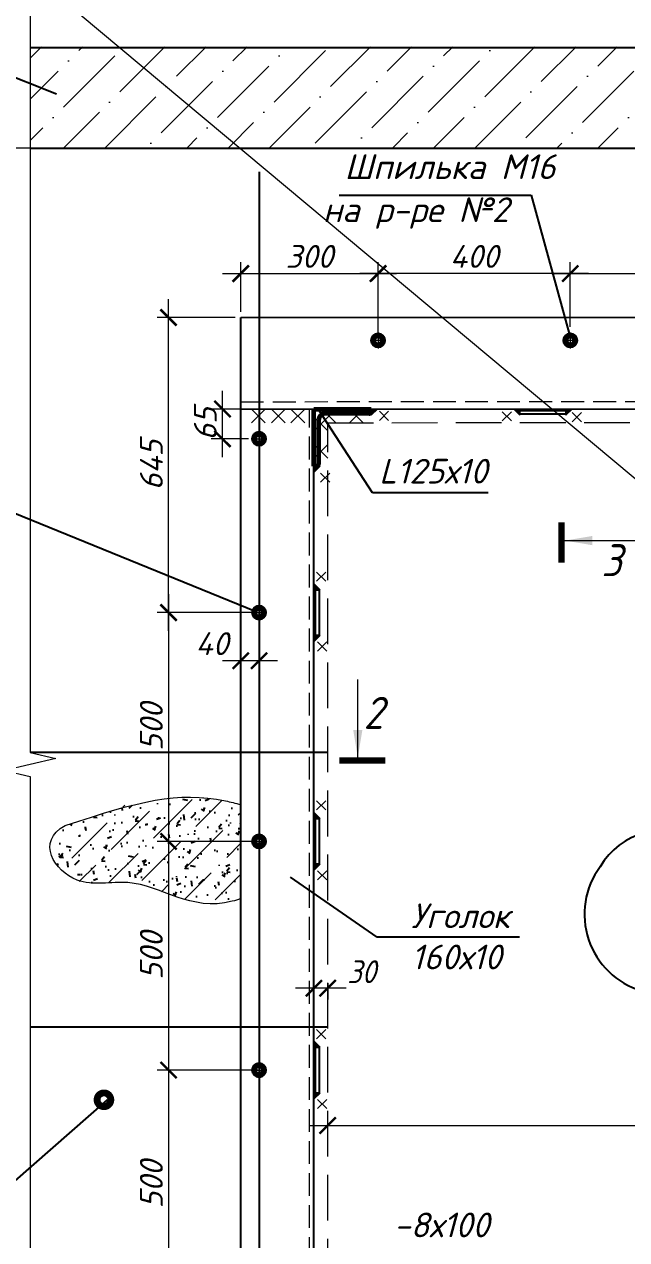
# Model space of a CAD drawing. Header units: millimetres. Extents: x 749182 to 2267578, y 70462 to 311449.
# Drawn here: x 2177544 to 2178860, y 170680 to 173337 of the extents above; entities that cross this region are included whole.
import ezdxf

# ---------------------------------------------------------------- set-up
doc = ezdxf.new("R2010")
doc.units = ezdxf.units.MM
doc.linetypes.add('ГОСТ 2.303 4', pattern=[7, 5, -2, 0])
doc.linetypes.add('осеваяX2', pattern=[4, 2.5, -0.5, 0.5, -0.5])
doc.layers.get('Defpoints').update_dxf_attribs({"color": 255})
for name, color, linetype, lineweight in [('1Стены', 252, 'Continuous', 25), ('монолит', 176, 'Continuous', 50), ('Оси', 165, 'осеваяX2', 13), ('Размер', 7, 'Continuous', 13), ('Размеры КР', 164, 'Continuous', 9), ('сварка', 156, 'Continuous', 9), ('штрих', 8, 'Continuous', 5), ('штриховка кирпич', 42, 'Continuous', 5)]:
    doc.layers.add(name, color=color, linetype=linetype, lineweight=lineweight)
doc.layers.add('CS_UNPLOTTED', color=254, linetype='Continuous', plot=False)
for name, color, linetype in [('металл', 124, 'Continuous'), ('Текст', 7, 'Continuous'), ('Штриховка', 252, 'Continuous')]:
    doc.layers.add(name, color=color, linetype=linetype)
doc.styles.add('GOST 2.304_new', font='isocpeur.ttf', dxfattribs={"width": 0.9, "oblique": 15})
doc.styles.add('М2', font='isocpeui.ttf')
doc.dimstyles.new('SPDS', dxfattribs={"dimscale": 25, "dimtxt": 2.5, "dimasz": 1.77, "dimexe": 1.25, "dimexo": 0.625, "dimtad": 1, "dimdec": 0, "dimrnd": 0.001, "dimtxsty": 'GOST 2.304_new', "dimblk": 'ARCHTICK', "dimcen": 2.5, "dimdle": 2, "dimclrt": 256, "dimazin": 2, "dimtfac": 0.75, "dimtdec": 0, "dimtmove": 1, "dimatfit": 3, "dimfxl": 0, "dimtolj": 1, "dimlwd": 9, "dimlwe": 9, "dimarcsym": 0})
doc.dimstyles.new('SPDS 1_20', dxfattribs={"dimscale": 20, "dimtxt": 2.5, "dimasz": 1.77, "dimexe": 1.25, "dimexo": 0.625, "dimtad": 1, "dimdec": 0, "dimrnd": 0.001, "dimtxsty": 'М2', "dimblk": 'ARCHTICK', "dimcen": 2.5, "dimdle": 2, "dimclrt": 256, "dimadec": 0, "dimazin": 2, "dimtfac": 0.75, "dimtdec": 0, "dimtmove": 1, "dimatfit": 3, "dimfxl": 0, "dimtolj": 1, "dimlwd": 9, "dimlwe": 9, "dimarcsym": 0})

# ---------------------------------------------------------------- blocks, each defined once
blk = doc.blocks.new('_ArchTick')
at = {"color": 0, "linetype": 'ByBlock', "const_width": 0.15}
blk.add_lwpolyline([(-0.5, -0.5), (0.5, 0.5)], dxfattribs=at)
blk = doc.blocks.new('*D1271')
at = {"layer": 'Defpoints', "color": 0, "lineweight": 20, "ltscale": 20, "transparency": 16777216}
for p in [(2178177, 171253.4), (2178207, 171253.4), (2178177, 171229.8)]:
    blk.add_point(p, dxfattribs=at)
at = {"layer": 'Размер', "color": 0, "lineweight": 9, "ltscale": 20, "transparency": 16777216}
for p, q in [((2178247, 171229.8), (2178137, 171229.8)), ((2178177, 171240.9), (2178177, 171204.8)), ((2178207, 171240.9), (2178207, 171204.8))]:
    blk.add_line(p, q, dxfattribs=at)
at = {"layer": 'Размер', "color": 0, "lineweight": 9, "ltscale": 20, "transparency": 16777216, "xscale": 35.4, "yscale": 35.4, "zscale": 35.4}
for p, rotation in [((2178177, 171229.8), 179.9999999995553), ((2178207, 171229.8), 359.9999999995553)]:
    blk.add_blockref('_ArchTick', p, dxfattribs=dict(at, rotation=rotation))
at = {"layer": 'Размер', "ltscale": 20, "transparency": 16777216, "insert": (2178280.9, 171265.9), "char_height": 50, "attachment_point": 5, "style": 'GOST 2.304_new'}
blk.add_mtext('\\A1;30', dxfattribs=at)
blk = doc.blocks.new('*D1273')
at = {"layer": 'CS_UNPLOTTED', "color": 0, "lineweight": 9, "ltscale": 20, "transparency": 16777216}
for p, q in [((2177161.2, 173105.8), (2177161.2, 170025.8)), ((2177734.8, 173065.8), (2177136.2, 173065.8)), ((2177734.8, 170065.8), (2177136.2, 170065.8))]:
    blk.add_line(p, q, dxfattribs=at)
at = {"layer": 'Defpoints', "color": 0, "lineweight": 20, "ltscale": 20, "transparency": 16777216}
for p in [(2177747.3, 173065.8), (2177161.2, 170065.8), (2177747.3, 170065.8)]:
    blk.add_point(p, dxfattribs=at)
at = {"layer": 'CS_UNPLOTTED', "color": 0, "lineweight": 9, "ltscale": 20, "transparency": 16777216, "xscale": 35.4, "yscale": 35.4, "zscale": 35.4}
for p, rotation in [((2177161.2, 173065.8), 90), ((2177161.2, 170065.8), 270)]:
    blk.add_blockref('_ArchTick', p, dxfattribs=dict(at, rotation=rotation))
at = {"layer": 'CS_UNPLOTTED', "ltscale": 20, "transparency": 16777216, "insert": (2177123.7, 171565.8), "char_height": 50, "attachment_point": 5, "rotation": 90, "style": 'GOST 2.304_new'}
blk.add_mtext('\\A1;3000', dxfattribs=at)
blk = doc.blocks.new('м16')
at = {"layer": 'металл', "lineweight": 30, "ltscale": 20}
for p, q in [((-11, 6.4), (0, 12.7)), ((-11, -6.4), (-11, 6.4)), ((0, 12.7), (11, 6.4)), ((11, 6.4), (11, -6.4)), ((0, -12.7), (-11, -6.4)), ((11, -6.4), (0, -12.7))]:
    blk.add_line(p, q, dxfattribs=at)
blk.add_circle((0, 0), 15, dxfattribs=at)
for radius, start, end in [(10.4, 0, 180), (10.4, 180, 0), (6.92, 0, 180), (6.92, 180, 0)]:
    blk.add_arc((0, 0), radius, start, end, dxfattribs=at)
at = {"layer": 'металл', "linetype": 'Continuous', "lineweight": 25, "ltscale": 20}
blk.add_arc((0, 0), 8, 255, 165, dxfattribs=at)
at = {"layer": 'Оси', "ltscale": 20}
for p, q in [((17, 0), (-17.3, 0)), ((0, 17.3), (0, -17.3))]:
    blk.add_line(p, q, dxfattribs=at)
blk = doc.blocks.new('свар')
at = {"layer": 'сварка', "color": 0, "linetype": 'Continuous', "ltscale": 10}
for p, q in [((10, 10), (-10, -10)), ((-10, 10), (10, -10))]:
    blk.add_line(p, q, dxfattribs=at)
blk = doc.blocks.new('*D1274')
at = {"color": 0, "lineweight": 9, "ltscale": 20, "transparency": 16777216}
for p, q in [((2177859.3, 172090.8), (2177859.3, 171510.8)), ((2178054.5, 172050.8), (2177834.3, 172050.8)), ((2178054.5, 171550.8), (2177834.3, 171550.8))]:
    blk.add_line(p, q, dxfattribs=at)
at = {"layer": 'Defpoints', "color": 0, "lineweight": 20, "ltscale": 20, "transparency": 16777216}
for p in [(2178067, 172050.8), (2177859.3, 171550.8), (2178067, 171550.8)]:
    blk.add_point(p, dxfattribs=at)
at = {"color": 0, "lineweight": 9, "ltscale": 20, "transparency": 16777216, "xscale": 35.4, "yscale": 35.4, "zscale": 35.4}
for p, rotation in [((2177859.3, 172050.8), 90), ((2177859.3, 171550.8), 270)]:
    blk.add_blockref('_ArchTick', p, dxfattribs=dict(at, rotation=rotation))
at = {"ltscale": 20, "transparency": 16777216, "insert": (2177821.8, 171800.8), "char_height": 50, "attachment_point": 5, "rotation": 90, "style": 'М2'}
blk.add_mtext('\\A1;500', dxfattribs=at)
blk = doc.blocks.new('*D1275')
at = {"color": 0, "lineweight": 9, "ltscale": 20, "transparency": 16777216}
for p, q in [((2177859.3, 171590.8), (2177859.3, 171010.8)), ((2178054.5, 171550.8), (2177834.3, 171550.8)), ((2178054.5, 171050.8), (2177834.3, 171050.8))]:
    blk.add_line(p, q, dxfattribs=at)
at = {"layer": 'Defpoints', "color": 0, "lineweight": 20, "ltscale": 20, "transparency": 16777216}
for p in [(2178067, 171550.8), (2177859.3, 171050.8), (2178067, 171050.8)]:
    blk.add_point(p, dxfattribs=at)
at = {"color": 0, "lineweight": 9, "ltscale": 20, "transparency": 16777216, "xscale": 35.4, "yscale": 35.4, "zscale": 35.4}
for p, rotation in [((2177859.3, 171550.8), 90), ((2177859.3, 171050.8), 270)]:
    blk.add_blockref('_ArchTick', p, dxfattribs=dict(at, rotation=rotation))
at = {"ltscale": 20, "transparency": 16777216, "insert": (2177821.8, 171300.8), "char_height": 50, "attachment_point": 5, "rotation": 90, "style": 'М2'}
blk.add_mtext('\\A1;500', dxfattribs=at)
blk = doc.blocks.new('*D1276')
at = {"color": 0, "lineweight": 9, "ltscale": 20, "transparency": 16777216}
for p, q in [((2177859.3, 171090.8), (2177859.3, 170510.9)), ((2178054.5, 171050.8), (2177834.3, 171050.8)), ((2178054.5, 170550.9), (2177834.3, 170550.9))]:
    blk.add_line(p, q, dxfattribs=at)
at = {"layer": 'Defpoints', "color": 0, "lineweight": 20, "ltscale": 20, "transparency": 16777216}
for p in [(2178067, 171050.8), (2177859.3, 170550.9), (2178067, 170550.9)]:
    blk.add_point(p, dxfattribs=at)
at = {"color": 0, "lineweight": 9, "ltscale": 20, "transparency": 16777216, "xscale": 35.4, "yscale": 35.4, "zscale": 35.4}
for p, rotation in [((2177859.3, 171050.8), 90), ((2177859.3, 170550.9), 270)]:
    blk.add_blockref('_ArchTick', p, dxfattribs=dict(at, rotation=rotation))
at = {"ltscale": 20, "transparency": 16777216, "insert": (2177821.8, 170800.8), "char_height": 50, "attachment_point": 5, "rotation": 90, "style": 'М2'}
blk.add_mtext('\\A1;500', dxfattribs=at)
blk = doc.blocks.new('*D1277')
at = {"layer": 'Defpoints', "color": 0, "lineweight": 20, "ltscale": 20, "transparency": 16777216}
for p in [(2178017, 172036), (2178057, 172033.8), (2178017, 171945.5)]:
    blk.add_point(p, dxfattribs=at)
at = {"layer": 'Размер', "color": 0, "lineweight": 9, "ltscale": 20, "transparency": 16777216}
for p, q in [((2178017, 172023.5), (2178017, 171920.5)), ((2178057, 172021.3), (2178057, 171920.5)), ((2178097, 171945.5), (2177977, 171945.5))]:
    blk.add_line(p, q, dxfattribs=at)
at = {"layer": 'Размер', "color": 0, "lineweight": 9, "ltscale": 20, "transparency": 16777216, "xscale": 35.4, "yscale": 35.4, "zscale": 35.4, "rotation": 180}
blk.add_blockref('_ArchTick', (2178017, 171945.5), dxfattribs=at)
at = {"layer": 'Размер', "color": 0, "lineweight": 9, "ltscale": 20, "transparency": 16777216, "xscale": 35.4, "yscale": 35.4, "zscale": 35.4}
blk.add_blockref('_ArchTick', (2178057, 171945.5), dxfattribs=at)
at = {"layer": 'Размер', "ltscale": 20, "transparency": 16777216, "insert": (2177954.1, 171983), "char_height": 50, "attachment_point": 5, "style": 'М2'}
blk.add_mtext('\\A1;40', dxfattribs=at)
blk = doc.blocks.new('*D1285')
at = {"color": 0, "lineweight": 9, "ltscale": 20, "transparency": 16777216}
for p, q in [((2178017, 172708.3), (2178017, 172816.9)), ((2178317, 172658.3), (2178317, 172816.9)), ((2177977, 172791.9), (2178357, 172791.9))]:
    blk.add_line(p, q, dxfattribs=at)
at = {"layer": 'Defpoints', "color": 0, "lineweight": 20, "ltscale": 20, "transparency": 16777216}
for p in [(2178317, 172791.9), (2178017, 172695.8), (2178317, 172645.8)]:
    blk.add_point(p, dxfattribs=at)
at = {"color": 0, "lineweight": 9, "ltscale": 20, "transparency": 16777216, "xscale": 35.4, "yscale": 35.4, "zscale": 35.4, "rotation": 180}
blk.add_blockref('_ArchTick', (2178017, 172791.9), dxfattribs=at)
at = {"color": 0, "lineweight": 9, "ltscale": 20, "transparency": 16777216, "xscale": 35.4, "yscale": 35.4, "zscale": 35.4}
blk.add_blockref('_ArchTick', (2178317, 172791.9), dxfattribs=at)
at = {"ltscale": 20, "transparency": 16777216, "insert": (2178167, 172829.4), "char_height": 50, "attachment_point": 5, "style": 'М2'}
blk.add_mtext('\\A1;300', dxfattribs=at)
blk = doc.blocks.new('*D1286')
at = {"color": 0, "lineweight": 9, "ltscale": 20, "transparency": 16777216}
for p, q in [((2178317, 172686.2), (2178317, 172816.9)), ((2178737, 172675.5), (2178737, 172816.9)), ((2178777, 172791.9), (2178277, 172791.9))]:
    blk.add_line(p, q, dxfattribs=at)
at = {"layer": 'Defpoints', "color": 0, "lineweight": 20, "ltscale": 20, "transparency": 16777216}
for p in [(2178317, 172791.9), (2178317, 172673.7), (2178737, 172663)]:
    blk.add_point(p, dxfattribs=at)
at = {"color": 0, "lineweight": 9, "ltscale": 20, "transparency": 16777216, "xscale": 35.4, "yscale": 35.4, "zscale": 35.4, "rotation": 180}
blk.add_blockref('_ArchTick', (2178317, 172791.9), dxfattribs=at)
at = {"color": 0, "lineweight": 9, "ltscale": 20, "transparency": 16777216, "xscale": 35.4, "yscale": 35.4, "zscale": 35.4}
blk.add_blockref('_ArchTick', (2178737, 172791.9), dxfattribs=at)
at = {"ltscale": 20, "transparency": 16777216, "insert": (2178527, 172829.4), "char_height": 50, "attachment_point": 5, "style": 'М2'}
blk.add_mtext('\\A1;400', dxfattribs=at)
blk = doc.blocks.new('*D1287')
at = {"color": 0, "lineweight": 9, "ltscale": 20, "transparency": 16777216}
for p, q in [((2177859.3, 172010.9), (2177859.3, 172735.8)), ((2178004.5, 172695.8), (2177834.3, 172695.8)), ((2178044.5, 172050.9), (2177834.3, 172050.9))]:
    blk.add_line(p, q, dxfattribs=at)
at = {"layer": 'Defpoints', "color": 0, "lineweight": 20, "ltscale": 20, "transparency": 16777216}
for p in [(2177859.3, 172695.8), (2178017, 172695.8), (2178057, 172050.9)]:
    blk.add_point(p, dxfattribs=at)
at = {"color": 0, "lineweight": 9, "ltscale": 20, "transparency": 16777216, "xscale": 35.4, "yscale": 35.4, "zscale": 35.4}
for p, rotation in [((2177859.3, 172695.8), 90), ((2177859.3, 172050.9), 270)]:
    blk.add_blockref('_ArchTick', p, dxfattribs=dict(at, rotation=rotation))
at = {"ltscale": 20, "transparency": 16777216, "insert": (2177821.8, 172373.3), "char_height": 50, "attachment_point": 5, "rotation": 90, "style": 'М2'}
blk.add_mtext('\\A1;645', dxfattribs=at)
blk = doc.blocks.new('*D1280')
at = {"color": 0, "lineweight": 9, "ltscale": 20, "transparency": 16777216}
for p, q in [((2178207, 170894.5), (2178207, 170954.7)), ((2180021.9, 170878.6), (2180021.9, 170954.7)), ((2178167, 170929.7), (2180061.9, 170929.7))]:
    blk.add_line(p, q, dxfattribs=at)
at = {"layer": 'Defpoints', "color": 0, "lineweight": 20, "ltscale": 20, "transparency": 16777216}
for p in [(2180021.9, 170929.7), (2178207, 170882), (2180021.9, 170866.1)]:
    blk.add_point(p, dxfattribs=at)
at = {"color": 0, "lineweight": 9, "ltscale": 20, "transparency": 16777216, "xscale": 35.4, "yscale": 35.4, "zscale": 35.4, "rotation": 180}
blk.add_blockref('_ArchTick', (2178207, 170929.7), dxfattribs=at)
at = {"color": 0, "lineweight": 9, "ltscale": 20, "transparency": 16777216, "xscale": 35.4, "yscale": 35.4, "zscale": 35.4}
blk.add_blockref('_ArchTick', (2180021.9, 170929.7), dxfattribs=at)
at = {"ltscale": 20, "transparency": 16777216, "insert": (2179324.5, 170933.5), "char_height": 50, "width": 743.323, "attachment_point": 5, "style": 'М2'}
blk.add_mtext('\\A1;1815*\\P(уточнять по АР)', dxfattribs=at)
blk = doc.blocks.new('*D1308')
at = {"layer": 'Defpoints', "color": 0, "lineweight": 20, "ltscale": 100, "transparency": 16777216}
for p in [(2179117.5, 172791.9), (2178737, 172746.2), (2179117.5, 172663.4)]:
    blk.add_point(p, dxfattribs=at)
at = {"layer": 'Размер', "color": 0, "lineweight": 9, "ltscale": 100, "transparency": 16777216}
for p, q in [((2178737, 172758.7), (2178737, 172816.9)), ((2179117.5, 172675.9), (2179117.5, 172816.9)), ((2178697, 172791.9), (2179157.5, 172791.9))]:
    blk.add_line(p, q, dxfattribs=at)
at = {"layer": 'Размер', "color": 0, "lineweight": 9, "ltscale": 100, "transparency": 16777216, "xscale": 35.4, "yscale": 35.4, "zscale": 35.4, "rotation": 180}
blk.add_blockref('_ArchTick', (2178737, 172791.9), dxfattribs=at)
at = {"layer": 'Размер', "color": 0, "lineweight": 9, "ltscale": 100, "transparency": 16777216, "xscale": 35.4, "yscale": 35.4, "zscale": 35.4}
blk.add_blockref('_ArchTick', (2179117.5, 172791.9), dxfattribs=at)
at = {"layer": 'Размер', "ltscale": 100, "transparency": 16777216, "insert": (2178927.3, 172829.4), "char_height": 50, "attachment_point": 5, "style": 'М2'}
blk.add_mtext('\\A1;380', dxfattribs=at)
blk = doc.blocks.new('*D1327')
at = {"layer": 'Defpoints', "color": 0, "lineweight": 20, "ltscale": 100, "transparency": 16777216}
for p in [(2177977.1, 172495.8), (2178046.5, 172495.8), (2178046.6, 172430.6)]:
    blk.add_point(p, dxfattribs=at)
at = {"layer": 'Размер', "color": 0, "lineweight": 9, "ltscale": 100, "transparency": 16777216}
for p, q in [((2177977.1, 172390.6), (2177977.1, 172535.8)), ((2178034, 172495.8), (2177952.1, 172495.8)), ((2178034.1, 172430.6), (2177952.1, 172430.6))]:
    blk.add_line(p, q, dxfattribs=at)
at = {"layer": 'Размер', "color": 0, "lineweight": 9, "ltscale": 100, "transparency": 16777216, "xscale": 35.4, "yscale": 35.4, "zscale": 35.4}
for p, rotation in [((2177977.1, 172495.8), 90), ((2177977.1, 172430.6), 270)]:
    blk.add_blockref('_ArchTick', p, dxfattribs=dict(at, rotation=rotation))
at = {"layer": 'Размер', "ltscale": 100, "transparency": 16777216, "insert": (2177939.6, 172463.2), "char_height": 50, "attachment_point": 5, "rotation": 90, "style": 'М2'}
blk.add_mtext('\\A1;65', dxfattribs=at)

msp = doc.modelspace()

# ---------------------------------------------------------------- hatches: boundary and pattern name
at = {"layer": 'сварка', "linetype": 'Continuous', "ltscale": 5}
for points in [[(2178302.0433, 172495.7576), (2178302.0433, 172482.1142), (2178315.6867, 172495.7576)], [(2178626.9455, 172495.7576), (2178613.3021, 172495.7576), (2178626.9455, 172482.1142)], [(2178727.1411, 172495.7576), (2178740.7845, 172495.7576), (2178727.1411, 172482.1142)], [(2178177.0433, 172370.7576), (2178190.6867, 172370.7576), (2178177.0433, 172357.1142)], [(2178177.0433, 172100.8554), (2178177.0433, 172114.4989), (2178190.6867, 172100.8554)], [(2178177.0433, 172000.6598), (2178177.0433, 171987.0164), (2178190.6867, 172000.6598)], [(2178177.0433, 171600.8554), (2178177.0433, 171614.4989), (2178190.6867, 171600.8554)], [(2178177.0433, 171500.6598), (2178177.0433, 171487.0164), (2178190.6867, 171500.6598)], [(2178177.0433, 171100.8554), (2178177.0433, 171114.4989), (2178190.6867, 171100.8554)], [(2178177.0433, 171000.6598), (2178177.0433, 170987.0164), (2178190.6867, 171000.6598)]]:
    msp.add_hatch(color=0, dxfattribs=at).paths.add_polyline_path(points, flags=0)
at = {"layer": 'штрих', "ltscale": 15}
h = msp.add_hatch(dxfattribs=at)
h.set_pattern_fill('ANSI36', color=256, scale=20)
h.set_pattern_definition([(45, (-39664661.56, -1362333.524), (33.67596045, 123.47852166), [158.75, -31.75, 0, -31.75])])
h.paths.add_polyline_path([(2177556.9899, 173287.7627), (2177556.9899, 173067.7627), (2183305.3158, 173067.7627), (2183305.3158, 173287.7627)])
at = {"layer": 'Штриховка', "ltscale": 100}
h = msp.add_hatch(dxfattribs=at)
h.set_pattern_fill('AR-CONC', scale=0.5)
h.set_pattern_definition([(50, (-39640793.715, -1346447.19), (91.0923345, -7.96954277), [9.525, -104.775]), (355, (-39640793.715, -1346447.19), (-17.62171071, 95.52842262), [7.62, -83.82029209]), (100.4514447, (-39640786.12, -1346447.85), (73.47062355, 87.55887596), [8.0950044, -89.0451223]), (46.1842, (-39640793.71, -1346421.79), (135.53952045, -21.02116397), [14.2875, -157.1625]), (96.6355576, (-39640782.42, -1346423.54), (118.70206703, 123.7130623), [12.14251157, -133.5678041]), (351.18415117, (-39640793.71, -1346421.79), (118.70206703, 123.7130623), [11.42998353, -125.72986596]), (21, (-39640781.015, -1346428.14), (75.80719563, -51.1325991), [9.525, -104.775]), (326, (-39640781.015, -1346428.14), (30.90101417, 92.09398306), [7.62, -83.82]), (71.451445, (-39640774.7, -1346432.4), (106.70820964, 40.96138444), [8.0950044, -89.0449688]), (37.5, (-39640793.715, -1346447.19), (1.544301625, 42.277519437), [0, -82.804, 0, -85.09, 0, -84.1375]), (7.5, (-39640793.715, -1346447.19), (33.409831255, 50.09028741), [0, -48.514, 0, -80.899, 0, -32.0675]), (327.5, (-39640822.036, -1346447.19), (67.795297583, -2.864371996), [0, -31.75, 0, -99.06, 0, -131.445]), (317.5, (-39640834.736, -1346447.19), (74.06459069, 12.71324552), [0, -41.275, 0, -65.786, 0, -93.345])])
edge = h.paths.add_edge_path()
edge.add_spline(control_points=[(2178017.0433, 171631.236), (2178005.8672, 171634.3938), (2177886.7805, 171663.1263), (2177795.9048, 171638.9292), (2177633.6155, 171585.5174)], knot_values=[0, 0, 0, 0, 28.268924197, 299.190779204, 299.190779204, 299.190779204, 299.190779204], degree=3, periodic=0)
edge.add_spline(control_points=[(2177633.6155, 171585.5174), (2177568.6843, 171551.0575), (2177640.1059, 171437.7532), (2177811.3631, 171484.882), (2177911.7521, 171392.0181), (2178010.7966, 171423.2983), (2178017.0433, 171425.583)], knot_values=[624.98540237, 624.98540237, 624.98540237, 624.98540237, 809.346712456, 941.672141688, 1203.71855065, 1221.227201709, 1221.227201709, 1221.227201709, 1221.227201709], degree=3, periodic=0)
edge.add_line((2178017.0433, 171425.583), (2178017.0433, 171631.236))
at = {"layer": 'штриховка кирпич', "ltscale": 20}
h = msp.add_hatch(dxfattribs=at)
h.set_pattern_fill('ANSI36', color=0, scale=15)
h.set_pattern_definition([(45, (1404239.04, 523421.166), (25.2569703, 92.6088912), [119.0625, -23.8125, 0, -23.8125])])
edge = h.paths.add_edge_path()
edge.add_spline(control_points=[(2178017.0433, 171631.236), (2178005.8672, 171634.3938), (2177886.7805, 171663.1263), (2177795.9048, 171638.9292), (2177713.6155, 171617.0184)], knot_values=[0, 0, 0, 0, 28.268924197, 299.190779204, 299.190779204, 299.190779204, 299.190779204], degree=3, periodic=0)
edge.add_spline(control_points=[(2177713.6155, 171617.0184), (2177648.6843, 171551.0575), (2177616.066, 171437.7532), (2177811.3631, 171484.882), (2177911.7521, 171392.0181), (2178010.7966, 171423.2983), (2178017.0433, 171425.583)], knot_values=[624.98540237, 624.98540237, 624.98540237, 624.98540237, 809.346712456, 941.672141688, 1203.71855065, 1221.227201709, 1221.227201709, 1221.227201709, 1221.227201709], degree=3, periodic=0)
edge.add_line((2178017.0433, 171425.583), (2178017.0433, 171631.236))

# ---------------------------------------------------------------- linework, layer by layer
at = {"ltscale": 100}
for p, q in [((2177614.1875, 173183.9652), (2177445.0872, 173251.1932)), ((2178232.1244, 172963.3711), (2178651.2144, 172963.3711)), ((2178651.2144, 172963.3711), (2178737.0433, 172652.6756)), ((2178305.172, 172312.8259), (2178188.8584, 172490.7754)), ((2178557.3617, 172312.8259), (2178305.172, 172312.8259)), ((2177500.2492, 172277.7328), (2178050.6371, 172053.3691)), ((2177476.7496, 170767.6091), (2177725.6647, 170985.948))]:
    msp.add_line(p, q, dxfattribs=at)
at = {"ltscale": 20}
msp.add_line((2178315.0361, 171341.1372), (2178125.9922, 171472.4322), dxfattribs=at)
at = {"color": 0, "ltscale": 20}
msp.add_lwpolyline([(2178626.3196, 171341.1372), (2178315.0361, 171341.1372)], dxfattribs=at)
at = {"layer": '1Стены', "color": 0, "linetype": 'ГОСТ 2.303 4', "lineweight": 13, "ltscale": 10}
for p, q in [((2178017.0433, 172511.7576), (2180211.8799, 172513.7627)), ((2178167.0433, 170005.7576), (2178167.0433, 172495.7576))]:
    msp.add_line(p, q, dxfattribs=at)
at = {"layer": '1Стены', "color": 0, "linetype": 'ГОСТ 2.303 4', "lineweight": 13, "ltscale": 20}
for p, q in [((2178207.0433, 172465.7576), (2180021.8799, 172467.7627)), ((2178207.0433, 170021.7576), (2178207.0433, 172465.7576))]:
    msp.add_line(p, q, dxfattribs=at)
at = {"layer": 'CS_UNPLOTTED', "ltscale": 20}
msp.add_line((2178057.0433, 173013.8966), (2178057.0433, 170089.0212), dxfattribs=at)
at = {"layer": 'CS_UNPLOTTED', "ltscale": 100}
for p, q in [((2177556.9899, 171745.7576), (2178207.0433, 171745.7576)), ((2177556.9899, 171145.7576), (2178207.0433, 171145.7576))]:
    msp.add_line(p, q, dxfattribs=at)
at = {"layer": 'CS_UNPLOTTED', "color": 5, "ltscale": 100}
msp.add_lwpolyline([(2178802.1541, 171495.1768, 0.52056705), (2178892.514, 171224.2574, 0.365414593), (2179076.0048, 171238.5121, 0.52056705), (2179161.6016, 171343.0774, 0.52056705), (2179066.4912, 171442.8911, 0.52056705), (2179018.936, 171556.9656, 0.399742671), (2178802.1541, 171495.1768)], format="xyb", dxfattribs=at)
at = {"layer": 'металл', "color": 0, "ltscale": 20}
for p, q in [((2178017.0433, 172695.7576), (2180211.8799, 172697.7627)), ((2178017.0433, 170005.7576), (2178017.0433, 172695.7576)), ((2178017.0433, 172495.7576), (2180211.8799, 172497.7627)), ((2178177.0433, 170005.7576), (2178177.0433, 172495.7576))]:
    msp.add_line(p, q, dxfattribs=at)
at = {"layer": 'металл', "color": 0, "linetype": 'Continuous', "lineweight": 60, "ltscale": 20}
for p, q in [((2178177.0433, 172370.7576), (2178177.0433, 172495.7576)), ((2178177.0433, 172495.7576), (2178302.0433, 172495.7576)), ((2178302.0433, 172495.7576), (2178302.0433, 172490.3576)), ((2178187.0433, 172471.7576), (2178187.0433, 172375.3576)), ((2178297.4433, 172485.7576), (2178201.0433, 172485.7576)), ((2178182.4433, 172370.7576), (2178177.0433, 172370.7576))]:
    msp.add_line(p, q, dxfattribs=at)
at = {"layer": 'металл', "color": 0, "ltscale": 20}
for points in [[(2178727.0433, 172492.7486), (2178727.0433, 172484.7486), (2178627.0433, 172484.7486), (2178627.0433, 172492.7486)], [(2178180.0524, 172100.7576), (2178188.0524, 172100.7576), (2178188.0524, 172000.7576), (2178180.0524, 172000.7576)], [(2178180.0524, 171600.7576), (2178188.0524, 171600.7576), (2178188.0524, 171500.7576), (2178180.0524, 171500.7576)], [(2178180.0524, 171100.7576), (2178188.0524, 171100.7576), (2178188.0524, 171000.7576), (2178180.0524, 171000.7576)]]:
    msp.add_lwpolyline(points, close=True, dxfattribs=at)
at = {"layer": 'металл', "color": 0, "linetype": 'Continuous', "lineweight": 60, "ltscale": 20}
for centre, radius, start, end in [((2178201.0433, 172471.7576), 14, 90, 180), ((2178297.4433, 172490.3576), 4.6, 270, 0), ((2178182.4433, 172375.3576), 4.6, 270, 0)]:
    msp.add_arc(centre, radius, start, end, dxfattribs=at)
at = {"layer": 'монолит', "color": 0, "lineweight": 25, "ltscale": 100}
for p, q in [((2177556.9899, 173285.7576), (2183305.3158, 173287.7627)), ((2177556.9899, 173065.7576), (2183305.3158, 173067.7627))]:
    msp.add_line(p, q, dxfattribs=at)
at = {"layer": 'Размер', "linetype": 'Continuous', "ltscale": 20}
for p, q in [((2177697.5745, 173065.7576), (2177372.5614, 173065.7576)), ((2178724.868, 172208.2495), (2178926.1041, 172208.2495)), ((2178272.7539, 171734.3729), (2178272.7539, 171904.3729))]:
    msp.add_line(p, q, dxfattribs=at)
at = {"layer": 'Размер', "color": 0, "linetype": 'Continuous', "ltscale": 20, "const_width": 14}
for points in [[(2178717.868, 172160.2495), (2178717.868, 172248.2495)], [(2178332.7539, 171727.3729), (2178232.7539, 171727.3729)]]:
    msp.add_lwpolyline(points, dxfattribs=at)
at = {"layer": 'Размер', "linetype": 'Continuous', "ltscale": 20}
for points in [[(2178724.868, 172208.2495), (2178784.958, 172218.3051), (2178784.958, 172198.1939)], [(2178272.7539, 171734.3729), (2178262.6983, 171794.4629), (2178282.8095, 171794.4629)]]:
    msp.add_solid(points, dxfattribs=at)
at = {"layer": 'Размеры КР', "lineweight": 20}
msp.add_line((2175018.3547, 175573.4601), (2197137.2819, 157071.3923), dxfattribs=at)
at = {"layer": 'сварка', "color": 0, "linetype": 'Continuous', "ltscale": 15}
for p, q in [((2178070.6942, 172495.7576), (2178040.6942, 172465.7576)), ((2178040.6942, 172495.7576), (2178070.6942, 172465.7576)), ((2178114.0051, 172495.7576), (2178084.0051, 172465.7576)), ((2178084.0051, 172495.7576), (2178114.0051, 172465.7576)), ((2178156.7324, 172495.7576), (2178126.7324, 172465.7576)), ((2178126.7324, 172495.7576), (2178156.7324, 172465.7576)), ((2178302.0433, 172495.7576), (2178177.0433, 172495.7576)), ((2178177.0433, 172370.7576), (2178177.0433, 172495.7576)), ((2178224.5433, 172495.7576), (2178194.5433, 172465.7576)), ((2178194.5433, 172495.7576), (2178224.5433, 172465.7576)), ((2178284.5433, 172495.7576), (2178254.5433, 172465.7576)), ((2178254.5433, 172495.7576), (2178284.5433, 172465.7576)), ((2178177.0433, 172448.2576), (2178207.0433, 172478.2576)), ((2178177.0433, 172478.2576), (2178207.0433, 172448.2576)), ((2178177.0433, 172388.2576), (2178207.0433, 172418.2576)), ((2178177.0433, 172418.2576), (2178207.0433, 172388.2576))]:
    msp.add_line(p, q, dxfattribs=at)
at = {"layer": 'сварка', "color": 0, "linetype": 'Continuous', "ltscale": 5}
for p, q in [((2178302.0433, 172495.7576), (2178302.0433, 172482.1142)), ((2178302.0433, 172482.1142), (2178315.6867, 172495.7576)), ((2178315.6867, 172495.7576), (2178302.0433, 172495.7576)), ((2178626.9455, 172495.7576), (2178613.3021, 172495.7576)), ((2178613.3021, 172495.7576), (2178626.9455, 172482.1142)), ((2178626.9455, 172482.1142), (2178626.9455, 172495.7576)), ((2178727.1411, 172495.7576), (2178740.7845, 172495.7576)), ((2178740.7845, 172495.7576), (2178727.1411, 172482.1142)), ((2178727.1411, 172482.1142), (2178727.1411, 172495.7576)), ((2178177.0433, 172370.7576), (2178190.6867, 172370.7576)), ((2178190.6867, 172370.7576), (2178177.0433, 172357.1142)), ((2178177.0433, 172357.1142), (2178177.0433, 172370.7576)), ((2178177.0433, 172100.8554), (2178177.0433, 172114.4989)), ((2178177.0433, 172114.4989), (2178190.6867, 172100.8554)), ((2178190.6867, 172100.8554), (2178177.0433, 172100.8554)), ((2178177.0433, 172000.6598), (2178177.0433, 171987.0164)), ((2178177.0433, 171987.0164), (2178190.6867, 172000.6598)), ((2178190.6867, 172000.6598), (2178177.0433, 172000.6598)), ((2178177.0433, 171600.8554), (2178177.0433, 171614.4989)), ((2178177.0433, 171614.4989), (2178190.6867, 171600.8554)), ((2178190.6867, 171600.8554), (2178177.0433, 171600.8554)), ((2178177.0433, 171500.6598), (2178177.0433, 171487.0164)), ((2178177.0433, 171487.0164), (2178190.6867, 171500.6598)), ((2178190.6867, 171500.6598), (2178177.0433, 171500.6598)), ((2178177.0433, 171100.8554), (2178177.0433, 171114.4989)), ((2178177.0433, 171114.4989), (2178190.6867, 171100.8554)), ((2178190.6867, 171100.8554), (2178177.0433, 171100.8554)), ((2178177.0433, 171000.6598), (2178177.0433, 170987.0164)), ((2178177.0433, 170987.0164), (2178190.6867, 171000.6598)), ((2178190.6867, 171000.6598), (2178177.0433, 171000.6598))]:
    msp.add_line(p, q, dxfattribs=at)
at = {"layer": 'Текст', "ltscale": 20, "const_width": 30}
msp.add_lwpolyline([(2177710.6647, 170985.948, -1), (2177725.6647, 170985.948, -1)], format="xyb", close=True, dxfattribs=at)
at = {"layer": 'штриховка кирпич', "color": 0, "linetype": 'Continuous', "ltscale": 15}
msp.add_lwpolyline([(2177556.9899, 173385.6694), (2177556.9899, 171745.3645), (2177613.2399, 171732.2395), (2177500.7399, 171705.9895), (2177556.9899, 171692.8645), (2177556.9899, 169731.6658)], dxfattribs=at)
at = {"layer": 'штриховка кирпич', "color": 0, "ltscale": 20}
for points, knots in [([(2177633.6155, 171585.5174), (2177795.9048, 171638.9292), (2177886.7805, 171663.1263), (2178005.8672, 171634.3938), (2178017.0433, 171631.236)], [0, 0, 0, 0, 270.921855007, 299.190779204, 299.190779204, 299.190779204, 299.190779204]), ([(2178017.0433, 171425.583), (2178010.7966, 171423.2983), (2177911.7521, 171392.0181), (2177811.3631, 171484.882), (2177640.1059, 171437.7532), (2177568.6843, 171551.0575), (2177633.6155, 171585.5174)], [624.98540237, 624.98540237, 624.98540237, 624.98540237, 642.494053429, 904.540462392, 1036.865891624, 1221.227201709, 1221.227201709, 1221.227201709, 1221.227201709])]:
    msp.add_open_spline(points, degree=3, knots=knots, dxfattribs=at)

# ---------------------------------------------------------------- block references
at = {"layer": 'Размер'}
for p in [(2178317.0433, 172645.7576), (2178737.0433, 172645.7576)]:
    msp.add_blockref('м16', p, dxfattribs=at)
at = {"layer": 'Размер', "color": 0}
for p in [(2178330.0897, 172481.0285), (2178598.3129, 172480.0023), (2178751.187, 172477.9986), (2178201.3431, 172345.8079)]:
    msp.add_blockref('свар', p, dxfattribs=at)
at = {"layer": 'Размер', "xscale": -1, "rotation": 89.99999999988889}
for p in [(2178057.0433, 172430.7474), (2178057.0433, 172050.7576), (2178057.0433, 172050.7576), (2178057.0433, 171550.7576), (2178057.0433, 171050.7576)]:
    msp.add_blockref('м16', p, dxfattribs=at)
at = {"layer": 'Размер', "color": 0, "xscale": -1, "rotation": 89.99999999762781}
for p in [(2178192.7987, 172129.488), (2178194.8023, 171976.614), (2178192.7987, 171629.488), (2178194.8023, 171476.614), (2178192.7987, 171129.488), (2178194.8023, 170976.614)]:
    msp.add_blockref('свар', p, dxfattribs=at)

# ---------------------------------------------------------------- texts
at = {"color": 0, "ltscale": 20, "insert": (2178389.4125, 171415.1372), "char_height": 54, "width": 274.710988, "attachment_point": 1, "style": 'М2'}
msp.add_mtext('Уголок 160х10', dxfattribs=at)
at = {"layer": 'Размер', "linetype": 'Continuous', "ltscale": 20, "style": 'GOST 2.304_new', "oblique": 15, "width": 0.9}
for s, p in [('3', (2178804.868, 172130.2495)), ('2', (2178285.3064, 171796.6763))]:
    msp.add_text(s, height=70, dxfattribs=at).set_placement(p)
at = {"layer": 'Текст', "ltscale": 20, "style": 'М2'}
for s, p in [('Шпилька М16', (2178243.6809, 172998.4576)), ('на р-ре №2', (2178196.5344, 172904.4576)), ('L125х10', (2178319.3249, 172332.9619)), ('-8х100', (2178351.2462, 170685.4398))]:
    msp.add_text(s, height=54, dxfattribs=at).set_placement(p)

# ---------------------------------------------------------------- dimensions: what is measured, and where the dimension line sits
at = {"ltscale": 20}
dim = msp.add_linear_dim(base=(2178317.0433, 172791.8749), p1=(2178017.0433, 172695.7576), p2=(2178317.0433, 172645.7576), dimstyle='SPDS', override={"dimscale": 20, "dimtxsty": 'М2', "dimfxl": 1.25, "dimtfill": 0, "dimarcsym": 1}, dxfattribs=at)
dim.commit()
dim.dimension.update_dxf_attribs({"geometry": '*D1285', "text_midpoint": (2178167.0433, 172829.3749)})
dim = msp.add_linear_dim(base=(2178317.0433, 172791.8749), p1=(2178737.0433, 172663.0433), p2=(2178317.0433, 172673.7415), text='400', dimstyle='SPDS', override={"dimscale": 20, "dimtxsty": 'М2', "dimfxl": 1.25, "dimtfill": 0, "dimarcsym": 1}, dxfattribs=at)
dim.commit()
dim.dimension.update_dxf_attribs({"geometry": '*D1286', "text_midpoint": (2178527.0433, 172829.3749)})
for base, p1, p2, picture, middle in [((2177859.3384, 172695.7576), (2178057.0433, 172050.9302), (2178017.0433, 172695.7576), '*D1287', (2177821.8384, 172373.3439)), ((2177859.3384, 171550.7576), (2178067.0433, 172050.7576), (2178067.0433, 171550.7576), '*D1274', (2177821.8384, 171800.7576)), ((2177859.3384, 171050.7576), (2178067.0433, 171550.7576), (2178067.0433, 171050.7576), '*D1275', (2177821.8384, 171300.7576)), ((2177859.3384, 170550.9302), (2178067.0433, 171050.7576), (2178067.0433, 170550.9302), '*D1276', (2177821.8384, 170800.8439))]:
    dim = msp.add_linear_dim(base=base, p1=p1, p2=p2, angle=90, dimstyle='SPDS', override={"dimscale": 20, "dimtxsty": 'М2', "dimfxl": 1.25, "dimtfill": 0, "dimarcsym": 1}, dxfattribs=at)
    dim.commit()
    dim.dimension.update_dxf_attribs({"geometry": picture, "text_midpoint": middle})
dim = msp.add_linear_dim(base=(2180021.8799, 170929.7388), p1=(2178207.0433, 170881.954), p2=(2180021.8799, 170866.1338), text='1815*\\P(уточнять по АР)', dimstyle='SPDS', override={"dimscale": 20, "dimtxsty": 'М2', "dimfxl": 1.25, "dimtfill": 0, "dimarcsym": 1}, dxfattribs=at)
dim.commit()
dim.dimension.update_dxf_attribs({"geometry": '*D1280', "text_midpoint": (2179324.5242, 170844.3813), "dimtype": 160})
at = {"layer": 'CS_UNPLOTTED', "ltscale": 20}
dim = msp.add_linear_dim(base=(2177161.1732, 170065.7576), p1=(2177747.3079, 173065.7576), p2=(2177747.3079, 170065.7576), angle=90, dimstyle='SPDS', override={"dimscale": 20, "dimfxl": 1.25, "dimtfill": 0, "dimarcsym": 1}, dxfattribs=at)
dim.commit()
dim.dimension.update_dxf_attribs({"geometry": '*D1273', "text_midpoint": (2177123.6732, 171565.7576)})
at = {"layer": 'Размер', "ltscale": 100}
dim = msp.add_linear_dim(base=(2179117.4616, 172791.8749), p1=(2178737.0433, 172746.2091), p2=(2179117.4616, 172663.3881), dimstyle='SPDS 1_20', override={"dimtxsty": 'М2'}, dxfattribs=at)
dim.commit()
dim.dimension.update_dxf_attribs({"geometry": '*D1308', "text_midpoint": (2178927.2525, 172829.3749)})
dim = msp.add_linear_dim(base=(2177977.1058, 172495.7846), p1=(2178046.5946, 172430.5843), p2=(2178046.535, 172495.7846), angle=90, dimstyle='SPDS 1_20', override={"dimtxsty": 'М2'}, dxfattribs=at)
dim.commit()
dim.dimension.update_dxf_attribs({"geometry": '*D1327', "text_midpoint": (2177977.1058, 172463.1844), "dimtype": 160})
at = {"layer": 'Размер', "ltscale": 20}
for base, p1, p2, override, picture, middle, dimtype in [((2178017.0433, 171945.487), (2178057.0433, 172033.7576), (2178017.0433, 172035.975), {"dimscale": 20, "dimtxsty": 'М2', "dimfxl": 1.25, "dimtfill": 0, "dimarcsym": 1}, '*D1277', (2177954.1422, 171945.487), 160), ((2178177.0433, 171229.8372), (2178207.0433, 171253.4201), (2178177.0433, 171253.4201), {"dimscale": 20, "dimtxsty": 'GOST 2.304_new', "dimfxl": 1.25, "dimtfill": 0, "dimarcsym": 1}, '*D1271', (2178280.8502, 171228.45), 161)]:
    dim = msp.add_linear_dim(base=base, p1=p1, p2=p2, angle=180, dimstyle='SPDS', override=override, dxfattribs=at)
    dim.commit()
    dim.dimension.update_dxf_attribs({"geometry": picture, "text_midpoint": middle, "dimtype": dimtype})

doc.saveas('drawing.dxf')
